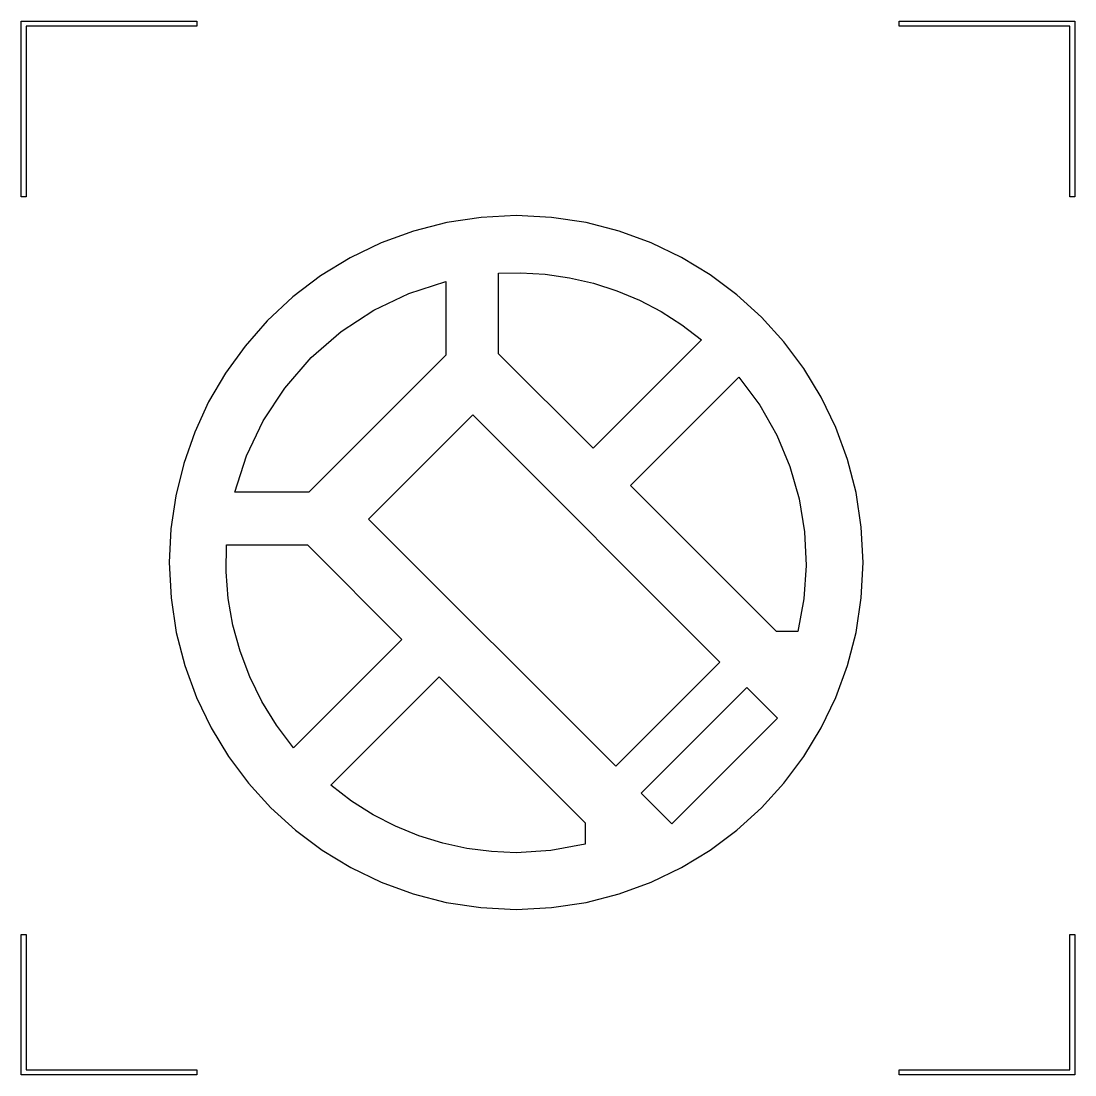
# Model space of a CAD drawing. Extents: x 0 to 6, y 0 to 6.
import ezdxf

# ---------------------------------------------------------------- set-up
doc = ezdxf.new("R2010")
doc.units = 0
doc.layers.add('Layer_1', color=7, linetype='CONTINUOUS')

msp = doc.modelspace()

# ---------------------------------------------------------------- linework, layer by layer
at = {"layer": 'Layer_1', "color": 7}
for points in [[(1.000015, 5.999999), (1.000015, 5.971613), (0.028332, 5.971613), (0.028332, 4.999984), (0, 4.999984), (0, 5.985778), (0, 5.999999), (1.000015, 5.999999), (1.000015, 5.999999)], [(5.999999, 5.999999), (5.999999, 4.999984), (5.971667, 4.999984), (5.971667, 5.971613), (4.999984, 5.971613), (4.999984, 5.999999), (5.999999, 5.999999), (5.999999, 5.999999)], [(0.028332, 0.799979), (0.028332, 0.028332), (1.000015, 0.028332), (1.000015, 0), (0, 0), (0, 0.799979), (0.028332, 0.799979), (0.028332, 0.799979)], [(5.999999, 0.799979), (5.999999, 0), (4.999984, 0), (4.999984, 0.028332), (5.971667, 0.028332), (5.971667, 0.799979), (5.999999, 0.799979), (5.999999, 0.799979)]]:
    msp.add_lwpolyline(points, close=True, dxfattribs=at)
for points in [[(1.401981, 4.293496), (1.275209, 4.149622), (1.163724, 3.995256), (1.068023, 3.831627), (0.988604, 3.659962), (0.925966, 3.481488), (0.880606, 3.297434), (0.853024, 3.109028), (0.843716, 2.917497), (0.85391, 2.71556), (0.883836, 2.519457), (0.932502, 2.330179), (0.998915, 2.14872), (1.082082, 1.976073), (1.181011, 1.81323), (1.294708, 1.661184), (1.42218, 1.520929), (1.562436, 1.393456), (1.714481, 1.279759), (1.877324, 1.180831), (2.049971, 1.097664), (2.23143, 1.031251), (2.420708, 0.982585), (2.616812, 0.952659), (2.818749, 0.942465), (3.020686, 0.952659), (3.21679, 0.982585), (3.406067, 1.031251), (3.587526, 1.097664), (3.760174, 1.180831), (3.923016, 1.279759), (4.075062, 1.393456), (4.215317, 1.520929), (4.34279, 1.661184), (4.456487, 1.81323), (4.555415, 1.976073), (4.638582, 2.14872), (4.704995, 2.330179), (4.753661, 2.519457), (4.783588, 2.71556), (4.793781, 2.917497), (4.783588, 3.119435), (4.753661, 3.315538), (4.704995, 3.504816), (4.638582, 3.686275), (4.555415, 3.858922), (4.456487, 4.021765), (4.34279, 4.173811), (4.215317, 4.314066), (4.075062, 4.441539), (3.923016, 4.555236), (3.760174, 4.654164), (3.587526, 4.737331), (3.406067, 4.803744), (3.21679, 4.85241), (3.020686, 4.882336), (2.818749, 4.89253), (2.619866, 4.882494), (2.424478, 4.852777), (2.233951, 4.803956), (2.04965, 4.73661), (1.872937, 4.651313), (1.705179, 4.548644), (1.547738, 4.429179), (1.401981, 4.293496), (1.401981, 4.293496)], [(2.718656, 4.563878), (2.842758, 4.56723), (2.842798, 4.56727), (2.9841, 4.559132), (3.123261, 4.53908), (3.259587, 4.507411), (3.392384, 4.464424), (3.520958, 4.410417), (3.644614, 4.345688), (3.762659, 4.270536), (3.874397, 4.185258), (3.256849, 3.567709), (2.718657, 4.105901), (2.718656, 4.563878)], [(1.652173, 4.084151), (1.821537, 4.231853), (2.007638, 4.354107), (2.207646, 4.449827), (2.41873, 4.517924), (2.41873, 4.098456), (1.637713, 3.317438), (1.216139, 3.317438), (1.282923, 3.524506), (1.377848, 3.723255), (1.500928, 3.910773), (1.652173, 4.084151), (1.652173, 4.084151)], [(3.469077, 3.355636), (4.086742, 3.973301), (4.205578, 3.812487), (4.302417, 3.64187), (4.377271, 3.463445), (4.430151, 3.279202), (4.46107, 3.091134), (4.470039, 2.901235), (4.457071, 2.711496), (4.422176, 2.52391), (4.300803, 2.52391), (3.469077, 3.355636)], [(2.572454, 3.757253), (3.979127, 2.35058), (3.385628, 1.757001), (1.978917, 3.163713), (2.572454, 3.757253)], [(1.169952, 3.017512), (1.169992, 3.017472), (1.630074, 3.017472), (2.168305, 2.479241), (1.551068, 1.862005), (1.453655, 1.990618), (1.370451, 2.12582), (1.301461, 2.266579), (1.246692, 2.411858), (1.206151, 2.560625), (1.179843, 2.711846), (1.167775, 2.864486), (1.169953, 3.017511), (1.169952, 3.017512)], [(1.762984, 1.649543), (2.380455, 2.267014), (2.380495, 2.267054), (3.212182, 1.435366), (3.212182, 1.314071), (3.016547, 1.277634), (2.818594, 1.265272), (2.67815, 1.271283), (2.53853, 1.289313), (2.400534, 1.319357), (2.264965, 1.361406), (2.132624, 1.415457), (2.004313, 1.4815), (1.880833, 1.559532), (1.762985, 1.649544), (1.762984, 1.649543)], [(4.13176, 2.205508), (4.306727, 2.030541), (3.705705, 1.429519), (3.530738, 1.604486), (4.13176, 2.205508)]]:
    msp.add_lwpolyline(points, dxfattribs=at)

doc.saveas('drawing.dxf')
